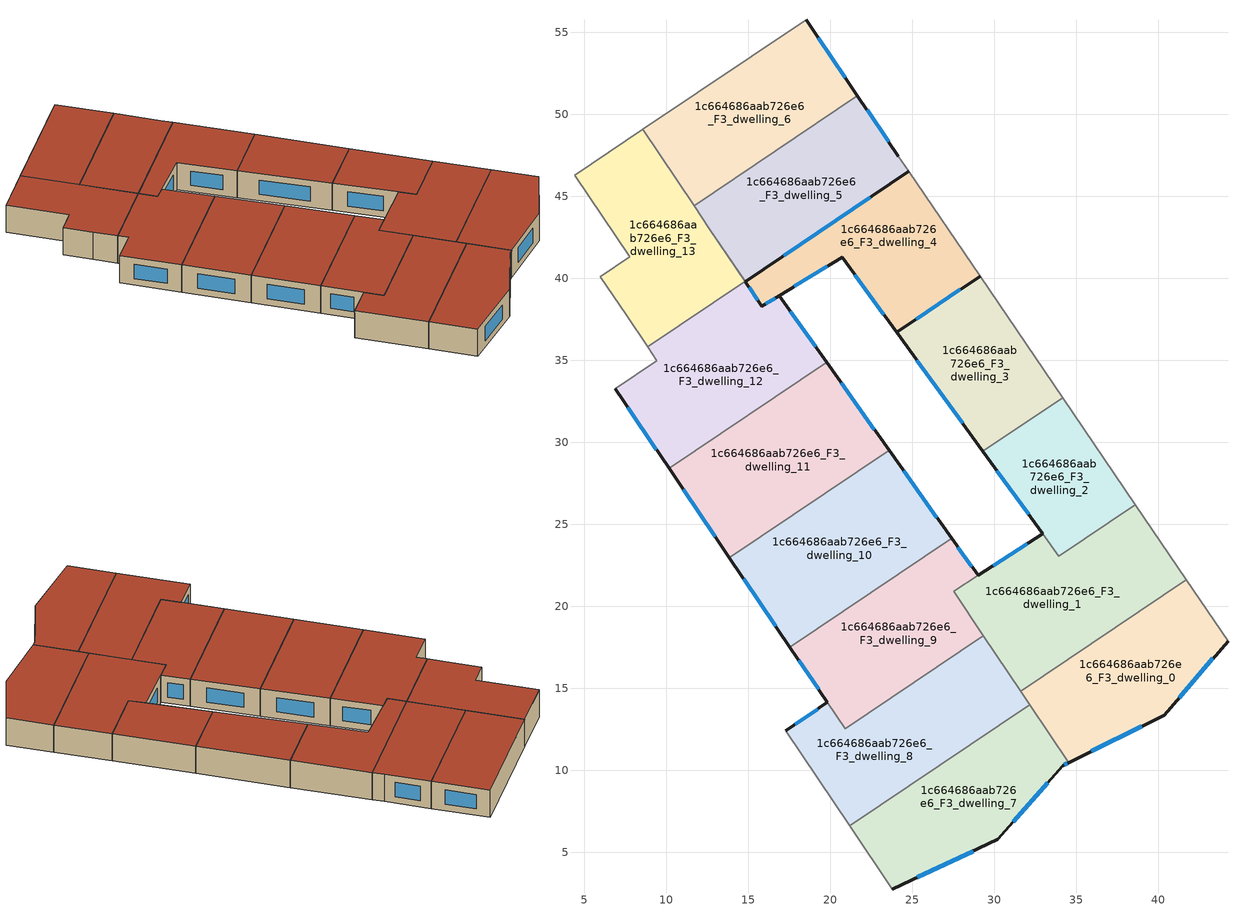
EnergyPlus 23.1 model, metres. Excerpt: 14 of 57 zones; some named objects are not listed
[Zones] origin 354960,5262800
1c664686aab726e6_F3_dwelling_0
 floor to 1c664686aab726e6_F2_dwelling_0 (EU_floor_Construction): 41.7,21.63 44.25,17.88 40.35,13.37 34.54,10.47 31.6,14.84 z9
 wall outside (EU_wall_Construction): 34.54,10.47 40.35,13.37 44.25,17.88 z9:12
 wall to 1c664686aab726e6_F3_dwelling_1 (EU_wall_Construction): 41.7,21.63 31.6,14.84 z9:12
 wall adiabatic (EU_wall_Construction): 44.25,17.88 41.7,21.63 z9:12
 wall to 1c664686aab726e6_F3_dwelling_7 (EU_wall_Construction): 32.16,14.01 34.54,10.47 z9:12
 wall to 1c664686aab726e6_F3_dwelling_8 (EU_wall_Construction): 31.6,14.84 32.16,14.01 z9:12
 window (EU_Window_Construction): 41.26,14.43 43.33,16.82 / 35.91,11.15 38.98,12.69 z9.7:11.3
 roof outside (EU_roof_Construction): 40.35,13.37 44.25,17.88 41.7,21.63 31.6,14.84 34.54,10.47 z12
1c664686aab726e6_F3_dwelling_1
 floor to 1c664686aab726e6_F2_dwelling_1 (EU_floor_Construction): 38.6,26.2 41.7,21.63 31.6,14.84 27.52,20.92 32.94,24.43 33.94,23.06 z9
 wall outside (EU_wall_Construction): 32.94,24.43 29.01,21.88 z9:12
 wall to 1c664686aab726e6_F3_dwelling_2 (EU_wall_Construction): 38.6,26.2 33.94,23.06 32.94,24.43 z9:12
 wall adiabatic (EU_wall_Construction): 41.7,21.63 38.6,26.2 z9:12
 wall to 1c664686aab726e6_F3_dwelling_8 (EU_wall_Construction): 29.34,18.21 31.6,14.84 z9:12
 wall to 1c664686aab726e6_F3_dwelling_9 (EU_wall_Construction): 29.01,21.88 27.52,20.92 29.34,18.21 z9:12
 window (EU_Window_Construction): 32.02,23.83 29.93,22.48 z9.7:11.3
 roof outside (EU_roof_Construction): 41.7,21.63 38.6,26.2 33.94,23.06 32.94,24.43 27.52,20.92 31.6,14.84 z12
1c664686aab726e6_F3_dwelling_10
 floor to 1c664686aab726e6_F2_dwelling_10 (EU_floor_Construction): 23.58,29.52 27.4,24.15 17.54,17.51 13.85,22.97 z9
 wall outside (EU_wall_Construction): 13.85,22.97 17.54,17.51 / 27.4,24.15 23.58,29.52 z9:12
 wall to 1c664686aab726e6_F3_dwelling_9 (EU_wall_Construction): 17.54,17.51 27.4,24.15 z9:12
 wall to 1c664686aab726e6_F3_dwelling_11 (EU_wall_Construction): 23.58,29.52 13.85,22.97 z9:12
 window (EU_Window_Construction): 14.72,21.69 16.67,18.8 / 26.5,25.41 24.48,28.26 z9.7:11.3
 roof outside (EU_roof_Construction): 27.4,24.15 23.58,29.52 13.85,22.97 17.54,17.51 z12
1c664686aab726e6_F3_dwelling_11
 floor to 1c664686aab726e6_F2_dwelling_11 (EU_floor_Construction): 19.78,34.88 23.58,29.53 13.85,22.97 10.17,28.42 z9
 wall outside (EU_wall_Construction): 23.58,29.53 19.78,34.88 / 10.17,28.42 13.85,22.97 z9:12
 wall to 1c664686aab726e6_F3_dwelling_12 (EU_wall_Construction): 19.78,34.88 10.17,28.42 z9:12
 window (EU_Window_Construction): 22.69,30.78 20.67,33.62 / 11.03,27.14 12.98,24.25 z9.7:11.3
 roof outside (EU_roof_Construction): 23.58,29.52 19.78,34.88 10.17,28.42 13.85,22.97 z12
1c664686aab726e6_F3_dwelling_12
 floor to 1c664686aab726e6_F2_dwelling_12 (EU_floor_Construction): 16.88,38.95 19.78,34.88 10.17,28.42 6.89,33.27 9.42,34.98 8.85,35.82 14.8,39.82 15.82,38.3 z9
 wall outside (EU_wall_Construction): 6.89,33.27 10.17,28.42 / 19.78,34.88 16.88,38.95 15.82,38.3 14.81,39.81 z9:12
 wall adiabatic (EU_wall_Construction): 8.85,35.82 9.42,34.98 6.89,33.27 z9:12
 wall to 1c664686aab726e6_F3_dwelling_13 (EU_wall_Construction): 14.8,39.82 8.85,35.82 z9:12
 wall to 1c664686aab726e6_F3_dwelling_4 (EU_wall_Construction): 14.81,39.81 14.8,39.82 z9:12
 window (EU_Window_Construction): 7.66,32.13 9.4,29.56 / 16.63,38.8 16.07,38.45 / 19.1,35.84 17.56,38 / 15.58,38.66 15.04,39.45 z9.7:11.3
 roof outside (EU_roof_Construction): 19.78,34.88 16.88,38.95 15.82,38.3 14.8,39.82 8.85,35.82 9.42,34.98 6.89,33.27 10.17,28.42 z12
1c664686aab726e6_F3_dwelling_13
 floor to 1c664686aab726e6_F2_dwelling_13 (EU_floor_Construction): 8.57,49.08 14.8,39.82 8.85,35.82 7.54,37.77 5.96,40.1 7.76,41.32 4.4,46.28 z9
 wall adiabatic (EU_wall_Construction): 8.57,49.08 4.4,46.28 7.76,41.32 5.96,40.1 7.54,37.77 8.85,35.82 z9:12
 wall to 1c664686aab726e6_F3_dwelling_6 (EU_wall_Construction): 11.69,44.44 8.57,49.08 z9:12
 wall to 1c664686aab726e6_F3_dwelling_4 (EU_wall_Construction): 14.8,39.82 12.63,43.04 z9:12
 wall to 1c664686aab726e6_F3_dwelling_5 (EU_wall_Construction): 12.63,43.04 11.69,44.44 z9:12
 roof outside (EU_roof_Construction): 14.8,39.82 8.57,49.08 4.4,46.28 7.76,41.32 5.96,40.1 7.54,37.77 8.85,35.82 z12
1c664686aab726e6_F3_dwelling_2
 floor to 1c664686aab726e6_F2_dwelling_2 (EU_floor_Construction): 34.16,32.73 38.6,26.2 33.94,23.06 29.3,29.46 z9
 wall outside (EU_wall_Construction): 29.3,29.46 32.94,24.43 z9:12
 wall to 1c664686aab726e6_F3_dwelling_3 (EU_wall_Construction): 34.16,32.73 29.3,29.46 z9:12
 wall adiabatic (EU_wall_Construction): 38.6,26.2 34.16,32.73 z9:12
 window (EU_Window_Construction): 30.16,28.28 32.09,25.61 z9.7:11.3
 roof outside (EU_roof_Construction): 38.6,26.2 34.16,32.73 29.3,29.46 33.94,23.06 z12
1c664686aab726e6_F3_dwelling_3
 floor to 1c664686aab726e6_F2_dwelling_3 (EU_floor_Construction): 29.13,40.13 34.16,32.73 29.3,29.46 24.05,36.71 z9
 wall outside (EU_wall_Construction): 29.13,40.13 24.05,36.71 29.3,29.46 z9:12
 wall adiabatic (EU_wall_Construction): 34.16,32.73 29.13,40.13 z9:12
 window (EU_Window_Construction): 27.94,39.32 25.24,37.51 / 25.28,35.01 28.07,31.16 z9.7:11.3
 roof outside (EU_roof_Construction): 34.16,32.73 29.13,40.13 24.05,36.71 29.3,29.46 z12
1c664686aab726e6_F3_dwelling_4
 floor to 1c664686aab726e6_F2_dwelling_4 (EU_floor_Construction): 24.78,46.52 29.13,40.13 24.05,36.71 20.72,41.3 16.88,38.95 15.82,38.31 12.63,43.04 14.81,39.81 z9
 wall outside (EU_wall_Construction): 16.89,38.96 20.72,41.3 24.05,36.71 29.13,40.13 / 24.78,46.52 14.81,39.81 15.82,38.31 16.88,38.95 z9:12
 wall adiabatic (EU_wall_Construction): 29.13,40.13 24.78,46.52 z9:12
 wall to 1c664686aab726e6_F3_dwelling_5 (EU_wall_Construction): 14.81,39.81 12.63,43.04 z9:12
 window (EU_Window_Construction): 17.79,39.51 19.82,40.75 / 21.5,40.23 23.27,37.79 / 25.24,37.51 27.94,39.32 / 22.44,44.95 17.15,41.39 / 16.07,38.46 16.63,38.8 / 15.04,39.46 15.58,38.66 z9.7:11.3
 roof outside (EU_roof_Construction): 29.13,40.13 24.78,46.52 14.81,39.81 12.63,43.04 15.82,38.31 16.89,38.96 20.72,41.3 24.05,36.71 z12
1c664686aab726e6_F3_dwelling_5
 floor to 1c664686aab726e6_F2_dwelling_5 (EU_floor_Construction): 21.65,51.14 24.15,47.46 24.78,46.52 14.81,39.81 11.69,44.44 z9
 wall outside (EU_wall_Construction): 24.15,47.46 21.65,51.14 / 14.81,39.81 24.78,46.52 z9:12
 wall to 1c664686aab726e6_F3_dwelling_6 (EU_wall_Construction): 21.65,51.14 11.69,44.44 z9:12
 wall adiabatic (EU_wall_Construction): 24.78,46.52 24.15,47.46 z9:12
 window (EU_Window_Construction): 23.56,48.32 22.24,50.28 / 17.15,41.39 22.44,44.95 z9.7:11.3
 roof outside (EU_roof_Construction): 24.78,46.52 24.15,47.46 21.65,51.14 11.69,44.44 14.81,39.81 z12
1c664686aab726e6_F3_dwelling_6
 floor to 1c664686aab726e6_F2_dwelling_6 (EU_floor_Construction): 18.52,55.77 21.65,51.14 11.69,44.44 8.57,49.08 z9
 wall outside (EU_wall_Construction): 21.65,51.14 18.52,55.77 z9:12
 wall adiabatic (EU_wall_Construction): 18.52,55.77 8.57,49.08 z9:12
 window (EU_Window_Construction): 20.92,52.23 19.26,54.68 z9.7:11.3
 roof outside (EU_roof_Construction): 21.65,51.14 18.52,55.77 8.57,49.08 11.69,44.44 z12
1c664686aab726e6_F3_dwelling_7
 floor to 1c664686aab726e6_F2_dwelling_7 (EU_floor_Construction): 32.16,14.01 34.54,10.47 34.18,10.29 30.22,5.8 23.77,2.75 21.17,6.61 z9
 wall outside (EU_wall_Construction): 23.77,2.75 30.22,5.8 34.18,10.29 34.54,10.47 z9:12
 wall adiabatic (EU_wall_Construction): 21.17,6.61 23.77,2.75 z9:12
 wall to 1c664686aab726e6_F3_dwelling_8 (EU_wall_Construction): 32.16,14.01 21.17,6.61 z9:12
 window (EU_Window_Construction): 25.29,3.47 28.71,5.08 / 34.27,10.33 34.46,10.43 / 31.15,6.85 33.25,9.24 z9.7:11.3
 roof outside (EU_roof_Construction): 30.22,5.8 34.18,10.29 34.54,10.47 32.16,14.01 21.17,6.61 23.77,2.75 z12
1c664686aab726e6_F3_dwelling_8
 floor to 1c664686aab726e6_F2_dwelling_8 (EU_floor_Construction): 29.34,18.21 32.16,14.01 21.17,6.61 17.27,12.42 19.82,14.14 20.9,12.54 z9
 wall outside (EU_wall_Construction): 19.82,14.14 17.27,12.42 z9:12
 wall to 1c664686aab726e6_F3_dwelling_9 (EU_wall_Construction): 29.34,18.21 20.9,12.54 19.82,14.14 z9:12
 wall adiabatic (EU_wall_Construction): 17.27,12.42 21.17,6.61 z9:12
 window (EU_Window_Construction): 19.22,13.74 17.87,12.83 z9.7:11.3
 roof outside (EU_roof_Construction): 32.16,14.01 29.34,18.21 20.9,12.54 19.82,14.14 17.27,12.42 21.17,6.61 z12
1c664686aab726e6_F3_dwelling_9
 floor to 1c664686aab726e6_F2_dwelling_9 (EU_floor_Construction): 27.4,24.15 29.01,21.88 27.52,20.92 29.34,18.21 20.9,12.54 17.54,17.51 z9
 wall outside (EU_wall_Construction): 29.01,21.88 27.4,24.15 / 17.54,17.51 19.82,14.14 z9:12
 window (EU_Window_Construction): 28.63,22.42 27.78,23.62 / 18.07,16.72 19.28,14.93 z9.7:11.3
 roof outside (EU_roof_Construction): 29.34,18.21 27.52,20.92 29.01,21.88 27.4,24.15 17.54,17.51 20.9,12.54 z12
[Building]
EU S2 Campaign: North Axis=0; Terrain=City; Solar Distribution=FullExterior
[Site:Location]
Budapest.Ferenc.Liszt.Intl.AP: Latitude=47.437; Longitude=19.256; Time Zone=1; Elevation=185
[SizingPeriod:WeatherFileDays]
AnnualSizingPeriod: Begin Month=1; Begin Day of Month=1; End Month=12; End Day of Month=31; Day of Week for Start Day=Monday; Use Weather File Daylight Saving Period=No; Use Weather File Rain and Snow Indicators=No
[MATERIAL]
EU_InternalMass_Material: Roughness=MediumRough; Thickness=0.1; Conductivity=1; Density=1800; Specific Heat=900; Thermal Absorptance=0.9; Solar Absorptance=0.7; Visible Absorptance=0.7
[MATERIAL:NOMASS] Roughness=MediumRough; Thermal Absorptance=0.9; Solar Absorptance=0.7; Visible Absorptance=0.7
Name | Thermal Resistance
EU_wall_NoMass | 0.832559
EU_roof_NoMass | 1.39638
EU_floor_NoMass | 0.872794
[WINDOWMATERIAL:SIMPLEGLAZINGSYSTEM]
EU_Window_SimpleGlazing: UFactor=2.79869; Solar Heat Gain Coefficient=0.75; Visible Transmittance=0.75
[CONSTRUCTION]
EU_wall_Construction: EU_wall_NoMass
EU_roof_Construction: EU_roof_NoMass
EU_floor_Construction: EU_floor_NoMass
EU_Window_Construction: EU_Window_SimpleGlazing
EU_InternalMass_Construction: EU_InternalMass_Material
[ZONE] Type=1; Multiplier=1; Ceiling Height=autocalculate; Floor Area=autocalculate; Part of Total Floor Area=Yes
Name | Volume
1c664686aab726e6_F3_dwelling_0 | 201.258
1c664686aab726e6_F3_dwelling_1 | 235.376
1c664686aab726e6_F3_dwelling_10 | 233.33
1c664686aab726e6_F3_dwelling_11 | 229.695
1c664686aab726e6_F3_dwelling_12 | 221.071
1c664686aab726e6_F3_dwelling_13 | 201.256
1c664686aab726e6_F3_dwelling_2 | 135.988
1c664686aab726e6_F3_dwelling_3 | 160.75
1c664686aab726e6_F3_dwelling_4 | 177.939
1c664686aab726e6_F3_dwelling_5 | 201.237
1c664686aab726e6_F3_dwelling_6 | 201.252
1c664686aab726e6_F3_dwelling_7 | 201.267
1c664686aab726e6_F3_dwelling_8 | 219.106
1c664686aab726e6_F3_dwelling_9 | 197.841
[INTERNALMASS] Construction=EU_InternalMass_Construction
Name | Zone or ZoneList | Surface Area
1c664686aab726e6_F3_dwelling_0_EU_InternalMass | 1c664686aab726e6_F3_dwelling_0 | 67.086
1c664686aab726e6_F3_dwelling_1_EU_InternalMass | 1c664686aab726e6_F3_dwelling_1 | 78.4579
1c664686aab726e6_F3_dwelling_2_EU_InternalMass | 1c664686aab726e6_F3_dwelling_2 | 45.3276
1c664686aab726e6_F3_dwelling_3_EU_InternalMass | 1c664686aab726e6_F3_dwelling_3 | 53.5836
1c664686aab726e6_F3_dwelling_4_EU_InternalMass | 1c664686aab726e6_F3_dwelling_4 | 59.3109
1c664686aab726e6_F3_dwelling_5_EU_InternalMass | 1c664686aab726e6_F3_dwelling_5 | 67.0837
1c664686aab726e6_F3_dwelling_6_EU_InternalMass | 1c664686aab726e6_F3_dwelling_6 | 67.084
1c664686aab726e6_F3_dwelling_7_EU_InternalMass | 1c664686aab726e6_F3_dwelling_7 | 67.0888
1c664686aab726e6_F3_dwelling_8_EU_InternalMass | 1c664686aab726e6_F3_dwelling_8 | 73.0359
1c664686aab726e6_F3_dwelling_9_EU_InternalMass | 1c664686aab726e6_F3_dwelling_9 | 65.9448
1c664686aab726e6_F3_dwelling_10_EU_InternalMass | 1c664686aab726e6_F3_dwelling_10 | 77.7788
1c664686aab726e6_F3_dwelling_11_EU_InternalMass | 1c664686aab726e6_F3_dwelling_11 | 76.5964
1c664686aab726e6_F3_dwelling_12_EU_InternalMass | 1c664686aab726e6_F3_dwelling_12 | 73.7187
1c664686aab726e6_F3_dwelling_13_EU_InternalMass | 1c664686aab726e6_F3_dwelling_13 | 67.0852
[OTHEREQUIPMENT] Fuel Type=Electricity; Design Level Calculation Method=Watts/Area; Power per Zone Floor Area=1; Fraction Latent=0; Fraction Radiant=0; Fraction Lost=0; Carbon Dioxide Generation Rate=0; EndUse Subcategory=EU_Step8_InternalGains
Name | Zone or ZoneList or Space or SpaceList | Schedule
EU_Step8_InternalGain_1c664686aab726e6_F3_dwelling_0_f000 | 1c664686aab726e6_F3_dwelling_0 | EU_Step8_GainSchedule_1c664686aab726e6_F3_dwelling_0_f000
EU_Step8_InternalGain_1c664686aab726e6_F3_dwelling_1_f000 | 1c664686aab726e6_F3_dwelling_1 | EU_Step8_GainSchedule_1c664686aab726e6_F3_dwelling_1_f000
EU_Step8_InternalGain_1c664686aab726e6_F3_dwelling_2_f000 | 1c664686aab726e6_F3_dwelling_2 | EU_Step8_GainSchedule_1c664686aab726e6_F3_dwelling_2_f000
EU_Step8_InternalGain_1c664686aab726e6_F3_dwelling_3_f000 | 1c664686aab726e6_F3_dwelling_3 | EU_Step8_GainSchedule_1c664686aab726e6_F3_dwelling_3_f000
EU_Step8_InternalGain_1c664686aab726e6_F3_dwelling_4_f000 | 1c664686aab726e6_F3_dwelling_4 | EU_Step8_GainSchedule_1c664686aab726e6_F3_dwelling_4_f000
EU_Step8_InternalGain_1c664686aab726e6_F3_dwelling_5_f000 | 1c664686aab726e6_F3_dwelling_5 | EU_Step8_GainSchedule_1c664686aab726e6_F3_dwelling_5_f000
EU_Step8_InternalGain_1c664686aab726e6_F3_dwelling_6_f000 | 1c664686aab726e6_F3_dwelling_6 | EU_Step8_GainSchedule_1c664686aab726e6_F3_dwelling_6_f000
EU_Step8_InternalGain_1c664686aab726e6_F3_dwelling_7_f000 | 1c664686aab726e6_F3_dwelling_7 | EU_Step8_GainSchedule_1c664686aab726e6_F3_dwelling_7_f000
EU_Step8_InternalGain_1c664686aab726e6_F3_dwelling_8_f000 | 1c664686aab726e6_F3_dwelling_8 | EU_Step8_GainSchedule_1c664686aab726e6_F3_dwelling_8_f000
EU_Step8_InternalGain_1c664686aab726e6_F3_dwelling_9_f000 | 1c664686aab726e6_F3_dwelling_9 | EU_Step8_GainSchedule_1c664686aab726e6_F3_dwelling_9_f000
EU_Step8_InternalGain_1c664686aab726e6_F3_dwelling_10_f000 | 1c664686aab726e6_F3_dwelling_10 | EU_Step8_GainSchedule_1c664686aab726e6_F3_dwelling_10_f000
EU_Step8_InternalGain_1c664686aab726e6_F3_dwelling_11_f000 | 1c664686aab726e6_F3_dwelling_11 | EU_Step8_GainSchedule_1c664686aab726e6_F3_dwelling_11_f000
EU_Step8_InternalGain_1c664686aab726e6_F3_dwelling_12_f000 | 1c664686aab726e6_F3_dwelling_12 | EU_Step8_GainSchedule_1c664686aab726e6_F3_dwelling_12_f000
EU_Step8_InternalGain_1c664686aab726e6_F3_dwelling_13_f000 | 1c664686aab726e6_F3_dwelling_13 | EU_Step8_GainSchedule_1c664686aab726e6_F3_dwelling_13_f000
[ZONEVENTILATION:DESIGNFLOWRATE] Schedule=EU_AlwaysOn; Design Flow Rate Calculation Method=AirChanges/Hour; Air Changes per Hour=0.475469; Ventilation Type=Natural; Fan Pressure Rise=0; Fan Total Efficiency=1; Constant Term Coefficient=1; Temperature Term Coefficient=0; Velocity Term Coefficient=0; Velocity Squared Term Coefficient=0; Minimum Indoor Temperature=-100; Maximum Indoor Temperature=100; Delta Temperature=-100; Minimum Outdoor Temperature=-100; Maximum Outdoor Temperature=100; Maximum Wind Speed=40
Name | Zone or ZoneList or Space or SpaceList
EU_ConstantAir_1c664686aab726e6_F3_dwelling_0 | 1c664686aab726e6_F3_dwelling_0
EU_ConstantAir_1c664686aab726e6_F3_dwelling_1 | 1c664686aab726e6_F3_dwelling_1
EU_ConstantAir_1c664686aab726e6_F3_dwelling_2 | 1c664686aab726e6_F3_dwelling_2
EU_ConstantAir_1c664686aab726e6_F3_dwelling_3 | 1c664686aab726e6_F3_dwelling_3
EU_ConstantAir_1c664686aab726e6_F3_dwelling_4 | 1c664686aab726e6_F3_dwelling_4
EU_ConstantAir_1c664686aab726e6_F3_dwelling_5 | 1c664686aab726e6_F3_dwelling_5
EU_ConstantAir_1c664686aab726e6_F3_dwelling_6 | 1c664686aab726e6_F3_dwelling_6
EU_ConstantAir_1c664686aab726e6_F3_dwelling_7 | 1c664686aab726e6_F3_dwelling_7
EU_ConstantAir_1c664686aab726e6_F3_dwelling_8 | 1c664686aab726e6_F3_dwelling_8
EU_ConstantAir_1c664686aab726e6_F3_dwelling_9 | 1c664686aab726e6_F3_dwelling_9
EU_ConstantAir_1c664686aab726e6_F3_dwelling_10 | 1c664686aab726e6_F3_dwelling_10
EU_ConstantAir_1c664686aab726e6_F3_dwelling_11 | 1c664686aab726e6_F3_dwelling_11
EU_ConstantAir_1c664686aab726e6_F3_dwelling_12 | 1c664686aab726e6_F3_dwelling_12
EU_ConstantAir_1c664686aab726e6_F3_dwelling_13 | 1c664686aab726e6_F3_dwelling_13
[HVACTEMPLATE:ZONE:IDEALLOADSAIRSYSTEM] System Availability Schedule=EU_AlwaysOn; Maximum Heating Supply Air Temperature=50; Minimum Cooling Supply Air Temperature=13; Maximum Heating Supply Air Humidity Ratio=0.0156; Minimum Cooling Supply Air Humidity Ratio=0.0077; Heating Limit=NoLimit; Cooling Limit=NoLimit; Heating Availability Schedule=EU_AlwaysOn; Cooling Availability Schedule=EU_CoolingOff; Dehumidification Control Type=ConstantSensibleHeatRatio; Cooling Sensible Heat Ratio=0.7; Dehumidification Setpoint=60; Humidification Control Type=None; Humidification Setpoint=30; Outdoor Air Method=None; Outdoor Air Flow Rate per Person=0.00944; Outdoor Air Flow Rate per Zone Floor Area=0; Outdoor Air Flow Rate per Zone=0; Demand Controlled Ventilation Type=None; Outdoor Air Economizer Type=NoEconomizer; Heat Recovery Type=None; Sensible Heat Recovery Effectiveness=0.7; Latent Heat Recovery Effectiveness=0.65
Name | Template Thermostat
1c664686aab726e6_F3_dwelling_0 | EU_HeatOnly_1c664686aab726e6_F3_dwelling_0
1c664686aab726e6_F3_dwelling_1 | EU_HeatOnly_1c664686aab726e6_F3_dwelling_1
1c664686aab726e6_F3_dwelling_2 | EU_HeatOnly_1c664686aab726e6_F3_dwelling_2
1c664686aab726e6_F3_dwelling_3 | EU_HeatOnly_1c664686aab726e6_F3_dwelling_3
1c664686aab726e6_F3_dwelling_4 | EU_HeatOnly_1c664686aab726e6_F3_dwelling_4
1c664686aab726e6_F3_dwelling_5 | EU_HeatOnly_1c664686aab726e6_F3_dwelling_5
1c664686aab726e6_F3_dwelling_6 | EU_HeatOnly_1c664686aab726e6_F3_dwelling_6
1c664686aab726e6_F3_dwelling_7 | EU_HeatOnly_1c664686aab726e6_F3_dwelling_7
1c664686aab726e6_F3_dwelling_8 | EU_HeatOnly_1c664686aab726e6_F3_dwelling_8
1c664686aab726e6_F3_dwelling_9 | EU_HeatOnly_1c664686aab726e6_F3_dwelling_9
1c664686aab726e6_F3_dwelling_10 | EU_HeatOnly_1c664686aab726e6_F3_dwelling_10
1c664686aab726e6_F3_dwelling_11 | EU_HeatOnly_1c664686aab726e6_F3_dwelling_11
1c664686aab726e6_F3_dwelling_12 | EU_HeatOnly_1c664686aab726e6_F3_dwelling_12
1c664686aab726e6_F3_dwelling_13 | EU_HeatOnly_1c664686aab726e6_F3_dwelling_13
[SIZING:ZONE] Zone Cooling Design Supply Air Temperature Input Method=SupplyAirTemperature; Zone Cooling Design Supply Air Temperature=13; Zone Heating Design Supply Air Temperature Input Method=SupplyAirTemperature; Zone Heating Design Supply Air Temperature=50; Zone Cooling Design Supply Air Humidity Ratio=0.008; Zone Heating Design Supply Air Humidity Ratio=0.008; Cooling Design Air Flow Method=DesignDay; Cooling Design Air Flow Rate=0; Cooling Minimum Air Flow per Zone Floor Area=0.000762; Cooling Minimum Air Flow=0; Cooling Minimum Air Flow Fraction=0.2; Heating Design Air Flow Method=DesignDay; Heating Design Air Flow Rate=0; Heating Maximum Air Flow per Zone Floor Area=0.002032; Heating Maximum Air Flow=0.141576; Heating Maximum Air Flow Fraction=0.3; Account for Dedicated Outdoor Air System=No; Dedicated Outdoor Air System Control Strategy=NeutralSupplyAir; Dedicated Outdoor Air Low Setpoint Temperature for Design=autosize; Dedicated Outdoor Air High Setpoint Temperature for Design=autosize; Zone Load Sizing Method=Sensible Load Only No Latent Load; Zone Latent Cooling Design Supply Air Humidity Ratio Input Method=HumidityRatioDifference; Zone Cooling Design Supply Air Humidity Ratio Difference=0.005; Zone Latent Heating Design Supply Air Humidity Ratio Input Method=HumidityRatioDifference; Zone Humidification Design Supply Air Humidity Ratio Difference=0.005
1c664686aab726e6_F3_dwelling_0; 1c664686aab726e6_F3_dwelling_1; 1c664686aab726e6_F3_dwelling_2; 1c664686aab726e6_F3_dwelling_3; 1c664686aab726e6_F3_dwelling_4; 1c664686aab726e6_F3_dwelling_5; 1c664686aab726e6_F3_dwelling_6; 1c664686aab726e6_F3_dwelling_7; 1c664686aab726e6_F3_dwelling_8; 1c664686aab726e6_F3_dwelling_9; 1c664686aab726e6_F3_dwelling_10; 1c664686aab726e6_F3_dwelling_11; 1c664686aab726e6_F3_dwelling_12; 1c664686aab726e6_F3_dwelling_13
[SCHEDULE:CONSTANT]
Name | Hourly Value
EU_AlwaysOn | 1
EU_CoolingOff | 0
[SCHEDULE:FILE] Column Number=1; Rows to Skip at Top=0; Number of Hours of Data=8760; Column Separator=Comma; Interpolate to Timestep=No; Minutes per Item=60; Adjust Schedule for Daylight Savings=Yes
Name | File
EU_Step8_GainSchedule_1c664686aab726e6_F3_dwelling_0_f000 | ../../schedules/1c664686aab726e6/1c664686aab726e6_F3_dwelling_0_f000_gain.csv
EU_Step8_GainSchedule_1c664686aab726e6_F3_dwelling_1_f000 | ../../schedules/1c664686aab726e6/1c664686aab726e6_F3_dwelling_1_f000_gain.csv
EU_Step8_GainSchedule_1c664686aab726e6_F3_dwelling_2_f000 | ../../schedules/1c664686aab726e6/1c664686aab726e6_F3_dwelling_2_f000_gain.csv
EU_Step8_GainSchedule_1c664686aab726e6_F3_dwelling_3_f000 | ../../schedules/1c664686aab726e6/1c664686aab726e6_F3_dwelling_3_f000_gain.csv
EU_Step8_GainSchedule_1c664686aab726e6_F3_dwelling_4_f000 | ../../schedules/1c664686aab726e6/1c664686aab726e6_F3_dwelling_4_f000_gain.csv
EU_Step8_GainSchedule_1c664686aab726e6_F3_dwelling_5_f000 | ../../schedules/1c664686aab726e6/1c664686aab726e6_F3_dwelling_5_f000_gain.csv
EU_Step8_GainSchedule_1c664686aab726e6_F3_dwelling_6_f000 | ../../schedules/1c664686aab726e6/1c664686aab726e6_F3_dwelling_6_f000_gain.csv
EU_Step8_GainSchedule_1c664686aab726e6_F3_dwelling_7_f000 | ../../schedules/1c664686aab726e6/1c664686aab726e6_F3_dwelling_7_f000_gain.csv
EU_Step8_GainSchedule_1c664686aab726e6_F3_dwelling_8_f000 | ../../schedules/1c664686aab726e6/1c664686aab726e6_F3_dwelling_8_f000_gain.csv
EU_Step8_GainSchedule_1c664686aab726e6_F3_dwelling_9_f000 | ../../schedules/1c664686aab726e6/1c664686aab726e6_F3_dwelling_9_f000_gain.csv
EU_Step8_GainSchedule_1c664686aab726e6_F3_dwelling_10_f000 | ../../schedules/1c664686aab726e6/1c664686aab726e6_F3_dwelling_10_f000_gain.csv
EU_Step8_GainSchedule_1c664686aab726e6_F3_dwelling_11_f000 | ../../schedules/1c664686aab726e6/1c664686aab726e6_F3_dwelling_11_f000_gain.csv
EU_Step8_GainSchedule_1c664686aab726e6_F3_dwelling_12_f000 | ../../schedules/1c664686aab726e6/1c664686aab726e6_F3_dwelling_12_f000_gain.csv
EU_Step8_GainSchedule_1c664686aab726e6_F3_dwelling_13_f000 | ../../schedules/1c664686aab726e6/1c664686aab726e6_F3_dwelling_13_f000_gain.csv
